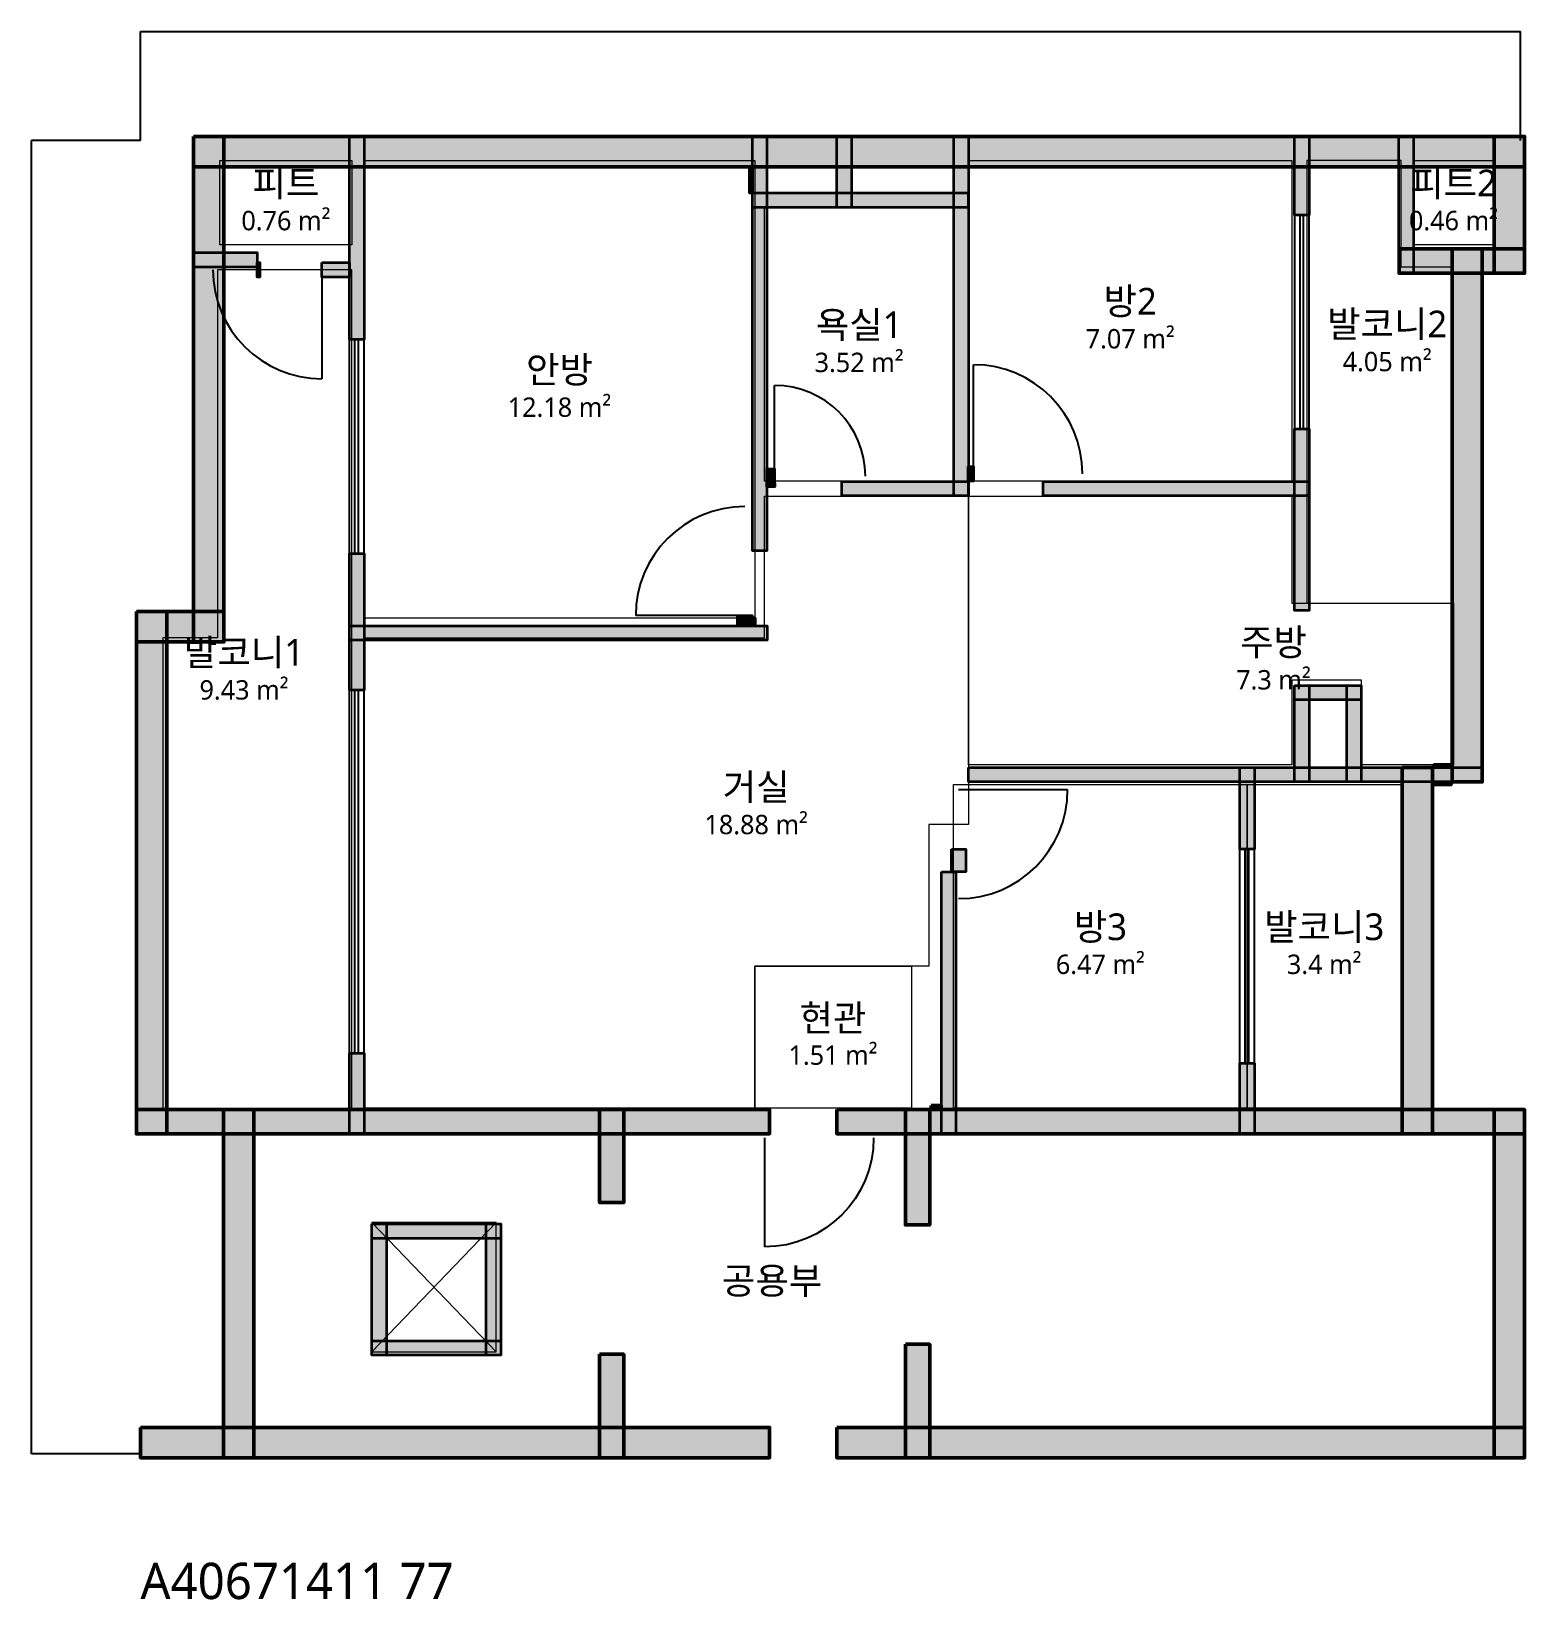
# Model space of a CAD drawing. Header units: millimetres. Extents: x -900 to 11429, y -1204 to 11742.
import ezdxf

# ---------------------------------------------------------------- set-up
doc = ezdxf.new("R2010")
doc.units = ezdxf.units.MM
for name, color, linetype, lineweight in [('A-ANNO-DIMS', 3, 'Continuous', 13), ('A-AREA', 9, 'Continuous', 13), ('A-AREA-IDEN', 7, 'Continuous', 18), ('A-AREA-PUBL', 9, 'Continuous', 13), ('A-DOOR', 4, 'Continuous', 25), ('A-FLOR-EVTR', 8, 'Continuous', 18), ('A-GLAZ', 5, 'Continuous', 25), ('A-WALL-EXTR', 7, 'Continuous', 50), ('A-WALL-PATT', 8, 'Continuous', 9), ('A-WALL-PRTN', 8, 'Continuous', 35), ('A-WALL-STRC', 7, 'Continuous', 50)]:
    doc.layers.add(name, color=color, linetype=linetype, lineweight=lineweight)
doc.styles.add('OpenSansCondensed-Light', font='OpenSansCondensed-Light.ttf')
doc.styles.get("Standard").update_dxf_attribs({"font": 'malgun.ttf'})
doc.dimstyles.new('EZDXF', dxfattribs={"dimtxt": 0.25, "dimasz": 0.175, "dimexe": 0.375, "dimexo": 0.125, "dimgap": 0.1, "dimtad": 1, "dimlfac": 100, "dimzin": 12, "dimdsep": 46, "dimtxsty": 'OpenSansCondensed-Light', "dimblk": 'ARCHTICK', "dimcen": 2.5, "dimazin": 3, "dimtfac": 0.5, "dimtmove": 2, "dimatfit": 3})

# ---------------------------------------------------------------- blocks, each defined once
blk = doc.blocks.new('JJ-DOOR-SWING')
blk.add_line((0, 0), (0, 1000))
blk.add_arc((0, 0), 1000, 0, 90)
blk = doc.blocks.new('JJ-WIN-DOUBLE')
for p, q in [((0, 120), (1000, 120)), ((0, -120), (1000, -120))]:
    blk.add_line(p, q)
blk.add_lwpolyline([(0, -500), (1000, -500), (1000, 500), (0, 500)], close=True)
blk = doc.blocks.new('JJ-EVTR')
for p, q in [((0, 0), (1000, 1000)), ((1000, 0), (0, 1000))]:
    blk.add_line(p, q)
blk.add_lwpolyline([(0, 0), (1000, 0), (1000, 1000), (0, 1000)], close=True)
blk = doc.blocks.new('_ARCHTICK')
at = {"color": 0, "linetype": 'BYBLOCK', "const_width": 0.15}
blk.add_lwpolyline([(-0.5, -0.5), (0.5, 0.5)], dxfattribs=at)

msp = doc.modelspace()

# ---------------------------------------------------------------- hatches: boundary and pattern name
at = {"layer": 'A-WALL-PATT'}
h = msp.add_hatch(color=8, dxfattribs=at)
h.dxf.hatch_style = 1
h.paths.add_polyline_path([(439.4, 10874.6), (11429.3, 10874.6), (11429.3, 10624.6), (439.4, 10624.6)])
h = msp.add_hatch(color=8, dxfattribs=at)
h.dxf.hatch_style = 1
h.paths.add_polyline_path([(439.7, 10874.8), (689.7, 10874.8), (689.7, 6702.3), (439.7, 6702.3)])
h = msp.add_hatch(color=8, dxfattribs=at)
h.dxf.hatch_style = 1
h.paths.add_polyline_path([(1726.5, 10874.8), (1846.5, 10874.8), (1846.5, 9199.3), (1726.5, 9199.3)])
h = msp.add_hatch(color=8, dxfattribs=at)
h.dxf.hatch_style = 1
h.paths.add_polyline_path([(5053, 10874.8), (5173, 10874.8), (5173, 7453.9), (5053, 7453.9)])
h = msp.add_hatch(color=8, dxfattribs=at)
h.dxf.hatch_style = 1
h.paths.add_polyline_path([(5751.1, 10874.8), (5871.1, 10874.8), (5871.1, 10289.6), (5751.1, 10289.6)])
h = msp.add_hatch(color=8, dxfattribs=at)
h.dxf.hatch_style = 1
h.paths.add_polyline_path([(6716.2, 10874.8), (6836.2, 10874.8), (6836.2, 7907.7), (6716.2, 7907.7)])
h = msp.add_hatch(color=8, dxfattribs=at)
h.dxf.hatch_style = 1
h.paths.add_polyline_path([(9529.4, 10874.8), (9649.4, 10874.8), (9649.4, 10226), (9529.4, 10226)])
h = msp.add_hatch(color=8, dxfattribs=at)
h.dxf.hatch_style = 1
h.paths.add_polyline_path([(10391.8, 10874.8), (10511.8, 10874.8), (10511.8, 9745.5), (10391.8, 9745.5)])
h = msp.add_hatch(color=8, dxfattribs=at)
h.dxf.hatch_style = 1
h.paths.add_polyline_path([(11179, 10874.8), (11429, 10874.8), (11429, 9745.5), (11179, 9745.5)])
h = msp.add_hatch(color=8, dxfattribs=at)
h.dxf.hatch_style = 1
h.paths.add_polyline_path([(5030.8, 10616.1), (5051.4, 10616.1), (5051.4, 10410.8), (5030.8, 10410.8)])
h = msp.add_hatch(color=8, dxfattribs=at)
h.dxf.hatch_style = 1
h.paths.add_polyline_path([(5053.4, 10409.2), (6835.8, 10409.2), (6835.8, 10289.2), (5053.4, 10289.2)])
h = msp.add_hatch(color=8, dxfattribs=at)
h.dxf.hatch_style = 1
h.paths.add_polyline_path([(439.4, 9916.4), (965.1, 9916.4), (965.1, 9796.4), (439.4, 9796.4)])
h = msp.add_hatch(color=8, dxfattribs=at)
h.dxf.hatch_style = 1
h.paths.add_polyline_path([(10392.3, 9946.1), (11429.3, 9946.1), (11429.3, 9746.1), (10392.3, 9746.1)])
h = msp.add_hatch(color=8, dxfattribs=at)
h.dxf.hatch_style = 1
h.paths.add_polyline_path([(10829.9, 9946.7), (11079.9, 9946.7), (11079.9, 5546.3), (10829.9, 5546.3)])
h = msp.add_hatch(color=8, dxfattribs=at)
h.dxf.hatch_style = 1
h.paths.add_polyline_path([(965.1, 9834.2), (985.6, 9834.2), (985.6, 9714.2), (965.1, 9714.2)])
h = msp.add_hatch(color=8, dxfattribs=at)
h.dxf.hatch_style = 1
h.paths.add_polyline_path([(1499, 9834.2), (1726.9, 9834.2), (1726.9, 9714.2), (1499, 9714.2)])
h = msp.add_hatch(color=8, dxfattribs=at)
h.dxf.hatch_style = 1
h.paths.add_polyline_path([(9529.4, 8460), (9649.4, 8460), (9649.4, 6961), (9529.4, 6961)])
h = msp.add_hatch(color=8, dxfattribs=at)
h.dxf.hatch_style = 1
h.paths.add_polyline_path([(5172.5, 8129.9), (5236.2, 8129.9), (5236.2, 8009.9), (5172.5, 8009.9)])
h = msp.add_hatch(color=8, dxfattribs=at)
h.dxf.hatch_style = 1
h.paths.add_polyline_path([(5790.6, 8027.2), (6835.8, 8027.2), (6835.8, 7907.2), (5790.6, 7907.2)])
h = msp.add_hatch(color=8, dxfattribs=at)
h.dxf.hatch_style = 1
h.paths.add_polyline_path([(6835.8, 8150.4), (6878.9, 8150.4), (6878.9, 8030.4), (6835.8, 8030.4)])
h = msp.add_hatch(color=8, dxfattribs=at)
h.dxf.hatch_style = 1
h.paths.add_polyline_path([(7453.9, 8027.2), (9649, 8027.2), (9649, 7907.2), (7453.9, 7907.2)])
h = msp.add_hatch(color=8, dxfattribs=at)
h.dxf.hatch_style = 1
h.paths.add_polyline_path([(5174.6, 8008.3), (5236.2, 8008.3), (5236.2, 7987.8), (5174.6, 7987.8)])
h = msp.add_hatch(color=8, dxfattribs=at)
h.dxf.hatch_style = 1
h.paths.add_polyline_path([(1726.5, 7433.3), (1846.5, 7433.3), (1846.5, 6304), (1726.5, 6304)])
h = msp.add_hatch(color=8, dxfattribs=at)
h.dxf.hatch_style = 1
h.paths.add_polyline_path([(-32.9, 6952.6), (689.9, 6952.6), (689.9, 6702.6), (-32.9, 6702.6)])
h = msp.add_hatch(color=8, dxfattribs=at)
h.dxf.hatch_style = 1
h.paths.add_polyline_path([(-32.6, 6952.8), (217.4, 6952.8), (217.4, 2640.7), (-32.6, 2640.7)])
h = msp.add_hatch(color=8, dxfattribs=at)
h.dxf.hatch_style = 1
h.paths.add_polyline_path([(4929.8, 6920), (5049.8, 6920), (5049.8, 6835.8), (4929.8, 6835.8)])
h = msp.add_hatch(color=8, dxfattribs=at)
h.dxf.hatch_style = 1
h.paths.add_polyline_path([(5051.4, 6899.4), (5071.9, 6899.4), (5071.9, 6837.8), (5051.4, 6837.8)])
h = msp.add_hatch(color=8, dxfattribs=at)
h.dxf.hatch_style = 1
h.paths.add_polyline_path([(1726.9, 6836.2), (5174.6, 6836.2), (5174.6, 6716.2), (1726.9, 6716.2)])
h = msp.add_hatch(color=8, dxfattribs=at)
h.dxf.hatch_style = 1
h.paths.add_polyline_path([(9529.4, 6343), (9649.4, 6343), (9649.4, 5546.3), (9529.4, 5546.3)])
h = msp.add_hatch(color=8, dxfattribs=at)
h.dxf.hatch_style = 1
h.paths.add_polyline_path([(9529.9, 6343.4), (10080.2, 6343.4), (10080.2, 6223.4), (9529.9, 6223.4)])
h = msp.add_hatch(color=8, dxfattribs=at)
h.dxf.hatch_style = 1
h.paths.add_polyline_path([(9960.6, 6343), (10080.6, 6343), (10080.6, 5546.3), (9960.6, 5546.3)])
h = msp.add_hatch(color=8, dxfattribs=at)
h.dxf.hatch_style = 1
h.paths.add_polyline_path([(6837.8, 5665.8), (11080.2, 5665.8), (11080.2, 5545.8), (6837.8, 5545.8)])
h = msp.add_hatch(color=8, dxfattribs=at)
h.dxf.hatch_style = 1
h.paths.add_polyline_path([(9077.7, 5665.3), (9197.7, 5665.3), (9197.7, 4989.8), (9077.7, 4989.8)])
h = msp.add_hatch(color=8, dxfattribs=at)
h.dxf.hatch_style = 1
h.paths.add_polyline_path([(10419.2, 5665.3), (10669.2, 5665.3), (10669.2, 2640.7), (10419.2, 2640.7)])
h = msp.add_hatch(color=8, dxfattribs=at)
h.dxf.hatch_style = 1
h.paths.add_polyline_path([(10677.7, 5687.9), (10821.5, 5687.9), (10821.5, 5667.4), (10677.7, 5667.4)])
h = msp.add_hatch(color=8, dxfattribs=at)
h.dxf.hatch_style = 1
h.paths.add_polyline_path([(10677.7, 5544.2), (10821.5, 5544.2), (10821.5, 5523.7), (10677.7, 5523.7)])
h = msp.add_hatch(color=8, dxfattribs=at)
h.dxf.hatch_style = 1
h.paths.add_polyline_path([(6695.7, 4989.8), (6815.7, 4989.8), (6815.7, 4805), (6695.7, 4805)])
h = msp.add_hatch(color=8, dxfattribs=at)
h.dxf.hatch_style = 1
h.paths.add_polyline_path([(6613.6, 4805), (6733.6, 4805), (6733.6, 2640.7), (6613.6, 2640.7)])
h = msp.add_hatch(color=8, dxfattribs=at)
h.dxf.hatch_style = 1
h.paths.add_polyline_path([(1726.5, 3306), (1846.5, 3306), (1846.5, 2640.7), (1726.5, 2640.7)])
h = msp.add_hatch(color=8, dxfattribs=at)
h.dxf.hatch_style = 1
h.paths.add_polyline_path([(9077.7, 3223.8), (9197.7, 3223.8), (9197.7, 2640.7), (9077.7, 2640.7)])
h = msp.add_hatch(color=8, dxfattribs=at)
h.dxf.hatch_style = 1
h.paths.add_polyline_path([(6529.8, 2874.8), (6612, 2874.8), (6612, 2854.2), (6529.8, 2854.2)])
h = msp.add_hatch(color=8, dxfattribs=at)
h.dxf.hatch_style = 1
h.paths.add_polyline_path([(-32.9, 2841.3), (5195.1, 2841.3), (5195.1, 2641.3), (-32.9, 2641.3)])
h = msp.add_hatch(color=8, dxfattribs=at)
h.dxf.hatch_style = 1
h.paths.add_polyline_path([(686.1, 2841.9), (936.1, 2841.9), (936.1, -32.9), (686.1, -32.9)])
h = msp.add_hatch(color=8, dxfattribs=at)
h.dxf.hatch_style = 1
h.paths.add_polyline_path([(3791.2, 2841.9), (3991.2, 2841.9), (3991.2, 2073.9), (3791.2, 2073.9)])
h = msp.add_hatch(color=8, dxfattribs=at)
h.dxf.hatch_style = 1
h.paths.add_polyline_path([(5749.5, 2841.3), (11429.3, 2841.3), (11429.3, 2641.3), (5749.5, 2641.3)])
h = msp.add_hatch(color=8, dxfattribs=at)
h.dxf.hatch_style = 1
h.paths.add_polyline_path([(6316.9, 2841.9), (6516.9, 2841.9), (6516.9, 1889.1), (6316.9, 1889.1)])
h = msp.add_hatch(color=8, dxfattribs=at)
h.dxf.hatch_style = 1
h.paths.add_polyline_path([(11179, 2841.9), (11429, 2841.9), (11429, -32.9), (11179, -32.9)])
h = msp.add_hatch(color=8, dxfattribs=at)
h.dxf.hatch_style = 1
h.paths.add_polyline_path([(1911.3, 1897.3), (2031.3, 1897.3), (2031.3, 813.1), (1911.3, 813.1)])
h = msp.add_hatch(color=8, dxfattribs=at)
h.dxf.hatch_style = 1
h.paths.add_polyline_path([(1911.7, 1897.8), (2975.4, 1897.8), (2975.4, 1777.8), (1911.7, 1777.8)])
h = msp.add_hatch(color=8, dxfattribs=at)
h.dxf.hatch_style = 1
h.paths.add_polyline_path([(2855.8, 1897.3), (2975.8, 1897.3), (2975.8, 813.1), (2855.8, 813.1)])
h = msp.add_hatch(color=8, dxfattribs=at)
h.dxf.hatch_style = 1
h.paths.add_polyline_path([(1911.7, 932.7), (2975.4, 932.7), (2975.4, 812.7), (1911.7, 812.7)])
h = msp.add_hatch(color=8, dxfattribs=at)
h.dxf.hatch_style = 1
h.paths.add_polyline_path([(3791.2, 821.4), (3991.2, 821.4), (3991.2, -32.9), (3791.2, -32.9)])
h = msp.add_hatch(color=8, dxfattribs=at)
h.dxf.hatch_style = 1
h.paths.add_polyline_path([(6316.9, 903.5), (6516.9, 903.5), (6516.9, -32.9), (6316.9, -32.9)])
h = msp.add_hatch(color=8, dxfattribs=at)
h.dxf.hatch_style = 1
h.paths.add_polyline_path([(0, 217.4), (5195.1, 217.4), (5195.1, -32.6), (0, -32.6)])
h = msp.add_hatch(color=8, dxfattribs=at)
h.dxf.hatch_style = 1
h.paths.add_polyline_path([(5749.5, 217.4), (11429.3, 217.4), (11429.3, -32.6), (5749.5, -32.6)])

# ---------------------------------------------------------------- linework, layer by layer
at = {"layer": 'A-AREA'}
for points in [[(657.1, 9979.6), (657.1, 10677.7), (1745.4, 10677.7), (1745.4, 9979.6)], [(5071.9, 6899.4), (1848.1, 6899.4), (1848.1, 10677.7), (5071.9, 10677.7)], [(9507.3, 8028.8), (6837.8, 8028.8), (6837.8, 10677.7), (9507.3, 10677.7)], [(9630.5, 10677.7), (9630.5, 7022.7), (10842, 7022.7), (10842, 9794.7), (10410.8, 9794.7), (10410.8, 10677.7)], [(10513.4, 9979.6), (10513.4, 10677.7), (11170.5, 10677.7), (11170.5, 9979.6)], [(5154.1, 8028.8), (5154.1, 10287.6), (6714.6, 10287.6), (6714.6, 8028.8)], [(636.6, 6735.2), (184.8, 6735.2), (184.8, 2854.2), (1745.4, 2854.2), (1745.4, 9774.2), (636.6, 9774.2)], [(6837.8, 5195.1), (6509.3, 5195.1), (6509.3, 4024.7), (5071.9, 4024.7), (5071.9, 2854.2), (1848.1, 2854.2), (1848.1, 6735.2), (5154.1, 6735.2), (5154.1, 7905.6), (6837.8, 7905.6)], [(10842, 7022.7), (10842, 5687.9), (10082.2, 5687.9), (10082.2, 6386.1), (9507.3, 6386.1), (9507.3, 5687.9), (6837.8, 5687.9), (6837.8, 7905.6), (9507.3, 7905.6), (9507.3, 7022.7)], [(9137.7, 2854.2), (6714.6, 2854.2), (6714.6, 5523.7), (9137.7, 5523.7)], [(9137.7, 2854.2), (9137.7, 5523.7), (10410.8, 5523.7), (10410.8, 2854.2)], [(6365.6, 2854.2), (5071.9, 2854.2), (5071.9, 4024.7), (6365.6, 4024.7)]]:
    msp.add_lwpolyline(points, close=True, dxfattribs=at)
at = {"layer": 'A-WALL-EXTR'}
for points in [[(439.4, 10874.6), (11429.3, 10874.6), (11429.3, 10624.6), (439.4, 10624.6)], [(439.7, 10874.8), (689.7, 10874.8), (689.7, 6702.3), (439.7, 6702.3)], [(11179, 10874.8), (11429, 10874.8), (11429, 9745.5), (11179, 9745.5)], [(5030.8, 10616.1), (5051.4, 10616.1), (5051.4, 10410.8), (5030.8, 10410.8)], [(10829.9, 9946.7), (11079.9, 9946.7), (11079.9, 5546.3), (10829.9, 5546.3)], [(5174.6, 8008.3), (5236.2, 8008.3), (5236.2, 7987.8), (5174.6, 7987.8)], [(-32.9, 6952.6), (689.9, 6952.6), (689.9, 6702.6), (-32.9, 6702.6)], [(-32.6, 6952.8), (217.4, 6952.8), (217.4, 2640.7), (-32.6, 2640.7)], [(5051.4, 6899.4), (5071.9, 6899.4), (5071.9, 6837.8), (5051.4, 6837.8)], [(10419.2, 5665.3), (10669.2, 5665.3), (10669.2, 2640.7), (10419.2, 2640.7)], [(10677.7, 5687.9), (10821.5, 5687.9), (10821.5, 5667.4), (10677.7, 5667.4)], [(10677.7, 5544.2), (10821.5, 5544.2), (10821.5, 5523.7), (10677.7, 5523.7)], [(6529.8, 2874.8), (6612, 2874.8), (6612, 2854.2), (6529.8, 2854.2)], [(686.1, 2841.9), (936.1, 2841.9), (936.1, -32.9), (686.1, -32.9)], [(11179, 2841.9), (11429, 2841.9), (11429, -32.9), (11179, -32.9)], [(0, 217.4), (5195.1, 217.4), (5195.1, -32.6), (0, -32.6)], [(5749.5, 217.4), (11429.3, 217.4), (11429.3, -32.6), (5749.5, -32.6)]]:
    msp.add_lwpolyline(points, close=True, dxfattribs=at)
at = {"layer": 'A-WALL-PRTN'}
for points in [[(1726.5, 10874.8), (1846.5, 10874.8), (1846.5, 9199.3), (1726.5, 9199.3)], [(5053, 10874.8), (5173, 10874.8), (5173, 7453.9), (5053, 7453.9)], [(5751.1, 10874.8), (5871.1, 10874.8), (5871.1, 10289.6), (5751.1, 10289.6)], [(6716.2, 10874.8), (6836.2, 10874.8), (6836.2, 7907.7), (6716.2, 7907.7)], [(9529.4, 10874.8), (9649.4, 10874.8), (9649.4, 10226), (9529.4, 10226)], [(10391.8, 10874.8), (10511.8, 10874.8), (10511.8, 9745.5), (10391.8, 9745.5)], [(5053.4, 10409.2), (6835.8, 10409.2), (6835.8, 10289.2), (5053.4, 10289.2)], [(439.4, 9916.4), (965.1, 9916.4), (965.1, 9796.4), (439.4, 9796.4)], [(965.1, 9834.2), (985.6, 9834.2), (985.6, 9714.2), (965.1, 9714.2)], [(1499, 9834.2), (1726.9, 9834.2), (1726.9, 9714.2), (1499, 9714.2)], [(9529.4, 8460), (9649.4, 8460), (9649.4, 6961), (9529.4, 6961)], [(5172.5, 8129.9), (5236.2, 8129.9), (5236.2, 8009.9), (5172.5, 8009.9)], [(5790.6, 8027.2), (6835.8, 8027.2), (6835.8, 7907.2), (5790.6, 7907.2)], [(6835.8, 8150.4), (6878.9, 8150.4), (6878.9, 8030.4), (6835.8, 8030.4)], [(7453.9, 8027.2), (9649, 8027.2), (9649, 7907.2), (7453.9, 7907.2)], [(1726.5, 7433.3), (1846.5, 7433.3), (1846.5, 6304), (1726.5, 6304)], [(4929.8, 6920), (5049.8, 6920), (5049.8, 6835.8), (4929.8, 6835.8)], [(1726.9, 6836.2), (5174.6, 6836.2), (5174.6, 6716.2), (1726.9, 6716.2)], [(9529.4, 6343), (9649.4, 6343), (9649.4, 5546.3), (9529.4, 5546.3)], [(9529.9, 6343.4), (10080.2, 6343.4), (10080.2, 6223.4), (9529.9, 6223.4)], [(9960.6, 6343), (10080.6, 6343), (10080.6, 5546.3), (9960.6, 5546.3)], [(6837.8, 5665.8), (11080.2, 5665.8), (11080.2, 5545.8), (6837.8, 5545.8)], [(9077.7, 5665.3), (9197.7, 5665.3), (9197.7, 4989.8), (9077.7, 4989.8)], [(6695.7, 4989.8), (6815.7, 4989.8), (6815.7, 4805), (6695.7, 4805)], [(6613.6, 4805), (6733.6, 4805), (6733.6, 2640.7), (6613.6, 2640.7)], [(1726.5, 3306), (1846.5, 3306), (1846.5, 2640.7), (1726.5, 2640.7)], [(9077.7, 3223.8), (9197.7, 3223.8), (9197.7, 2640.7), (9077.7, 2640.7)], [(1911.3, 1897.3), (2031.3, 1897.3), (2031.3, 813.1), (1911.3, 813.1)], [(1911.7, 1897.8), (2975.4, 1897.8), (2975.4, 1777.8), (1911.7, 1777.8)], [(2855.8, 1897.3), (2975.8, 1897.3), (2975.8, 813.1), (2855.8, 813.1)], [(1911.7, 932.7), (2975.4, 932.7), (2975.4, 812.7), (1911.7, 812.7)]]:
    msp.add_lwpolyline(points, close=True, dxfattribs=at)
at = {"layer": 'A-WALL-STRC'}
for points in [[(10392.3, 9946.1), (11429.3, 9946.1), (11429.3, 9746.1), (10392.3, 9746.1)], [(-32.9, 2841.3), (5195.1, 2841.3), (5195.1, 2641.3), (-32.9, 2641.3)], [(3791.2, 2841.9), (3991.2, 2841.9), (3991.2, 2073.9), (3791.2, 2073.9)], [(5749.5, 2841.3), (11429.3, 2841.3), (11429.3, 2641.3), (5749.5, 2641.3)], [(6316.9, 2841.9), (6516.9, 2841.9), (6516.9, 1889.1), (6316.9, 1889.1)], [(3791.2, 821.4), (3991.2, 821.4), (3991.2, -32.9), (3791.2, -32.9)], [(6316.9, 903.5), (6516.9, 903.5), (6516.9, -32.9), (6316.9, -32.9)]]:
    msp.add_lwpolyline(points, close=True, dxfattribs=at)

# ---------------------------------------------------------------- block references
at = {"layer": 'A-DOOR', "xscale": 0.9, "yscale": 0.9}
for p, rotation in [((1499, 9774.2), 180), ((4989.8, 6920), 90), ((6755.7, 5482.6), -90)]:
    msp.add_blockref('JJ-DOOR-SWING', p, dxfattribs=dict(at, rotation=rotation))
at = {"layer": 'A-DOOR'}
for p, xscale, yscale in [((6878.9, 8090.4), 0.9, 0.9), ((5236.2, 8069.9), 0.75, 0.75), ((5154.1, 2607.8), 0.9, -0.9)]:
    msp.add_blockref('JJ-DOOR-SWING', p, dxfattribs=dict(at, xscale=xscale, yscale=yscale))
at = {"layer": 'A-FLOR-EVTR', "xscale": 1.0267, "yscale": 1.0678}
msp.add_blockref('JJ-EVTR', (1909.7, 841.9), dxfattribs=at)
at = {"layer": 'A-GLAZ', "yscale": 0.12320440160192442, "rotation": 90}
for p, xscale in [((9589.4, 8460), 1.766), ((1786.5, 7433.3), 1.7659999999999991), ((1786.5, 3306), 2.998), ((9137.7, 3223.8), 1.766)]:
    msp.add_blockref('JJ-WIN-DOUBLE', p, dxfattribs=dict(at, xscale=xscale))

# ---------------------------------------------------------------- texts
at = {"layer": 'A-AREA-IDEN'}
for s, insert, char_height, attachment_point in [('피트', (1201.25, 10478.65), 220, 5), ('피트2', (10841.95, 10478.65), 220, 5), ('0.76 m²', (1201.25, 10178.65), 160, 5), ('0.46 m²', (10841.95, 10178.65), 160, 5), ('방2', (8172.55, 9503.25), 220, 5), ('욕실1', (5934.35, 9308.2), 220, 5), ('발코니2', (10294.43333, 9315.03333), 220, 5), ('7.07 m²', (8172.55, 9203.25), 160, 5), ('안방', (3460, 8938.55), 220, 5), ('3.52 m²', (5934.35, 9008.2), 160, 5), ('4.05 m²', (10294.43333, 9015.03333), 160, 5), ('12.18 m²', (3460, 8638.55), 160, 5), ('발코니1', (855.6, 6604.53333), 220, 5), ('주방', (9355.32, 6688.04), 220, 5), ('7.3 m²', (9355.32, 6388.04), 160, 5), ('9.43 m²', (855.6, 6304.53333), 160, 5), ('거실', (5084.24, 5492.96), 220, 5), ('18.88 m²', (5084.24, 5192.96), 160, 5), ('방3', (7926.15, 4338.95), 220, 5), ('발코니3', (9774.25, 4338.95), 220, 5), ('6.47 m²', (7926.15, 4038.95), 160, 5), ('3.4 m²', (9774.25, 4038.95), 160, 5), ('현관', (5718.75, 3589.45), 220, 5), ('1.51 m²', (5718.75, 3289.45), 160, 5), ('A40671411 77', (0, -900), 300, 1)]:
    msp.add_mtext(s, dxfattribs=dict(at, insert=insert, char_height=char_height, attachment_point=attachment_point))
at = {"layer": 'A-AREA-PUBL', "insert": (5215.7, 1416.9), "char_height": 220, "attachment_point": 5}
msp.add_mtext('공용부', dxfattribs=at)

# ---------------------------------------------------------------- dimensions: what is measured, and where the dimension line sits
at = {"layer": 'A-ANNO-DIMS'}
msp.add_linear_dim(base=(0, 11741.9873409694), p1=(0, 10841.9873409694), p2=(11396.407148178, 10841.9873409694), dimstyle='EZDXF', dxfattribs=at).render()
msp.add_linear_dim(base=(-900, 0), p1=(0, 0), p2=(0, 10841.9873409694), angle=90, dimstyle='EZDXF', dxfattribs=at).render()

doc.saveas('drawing.dxf')
